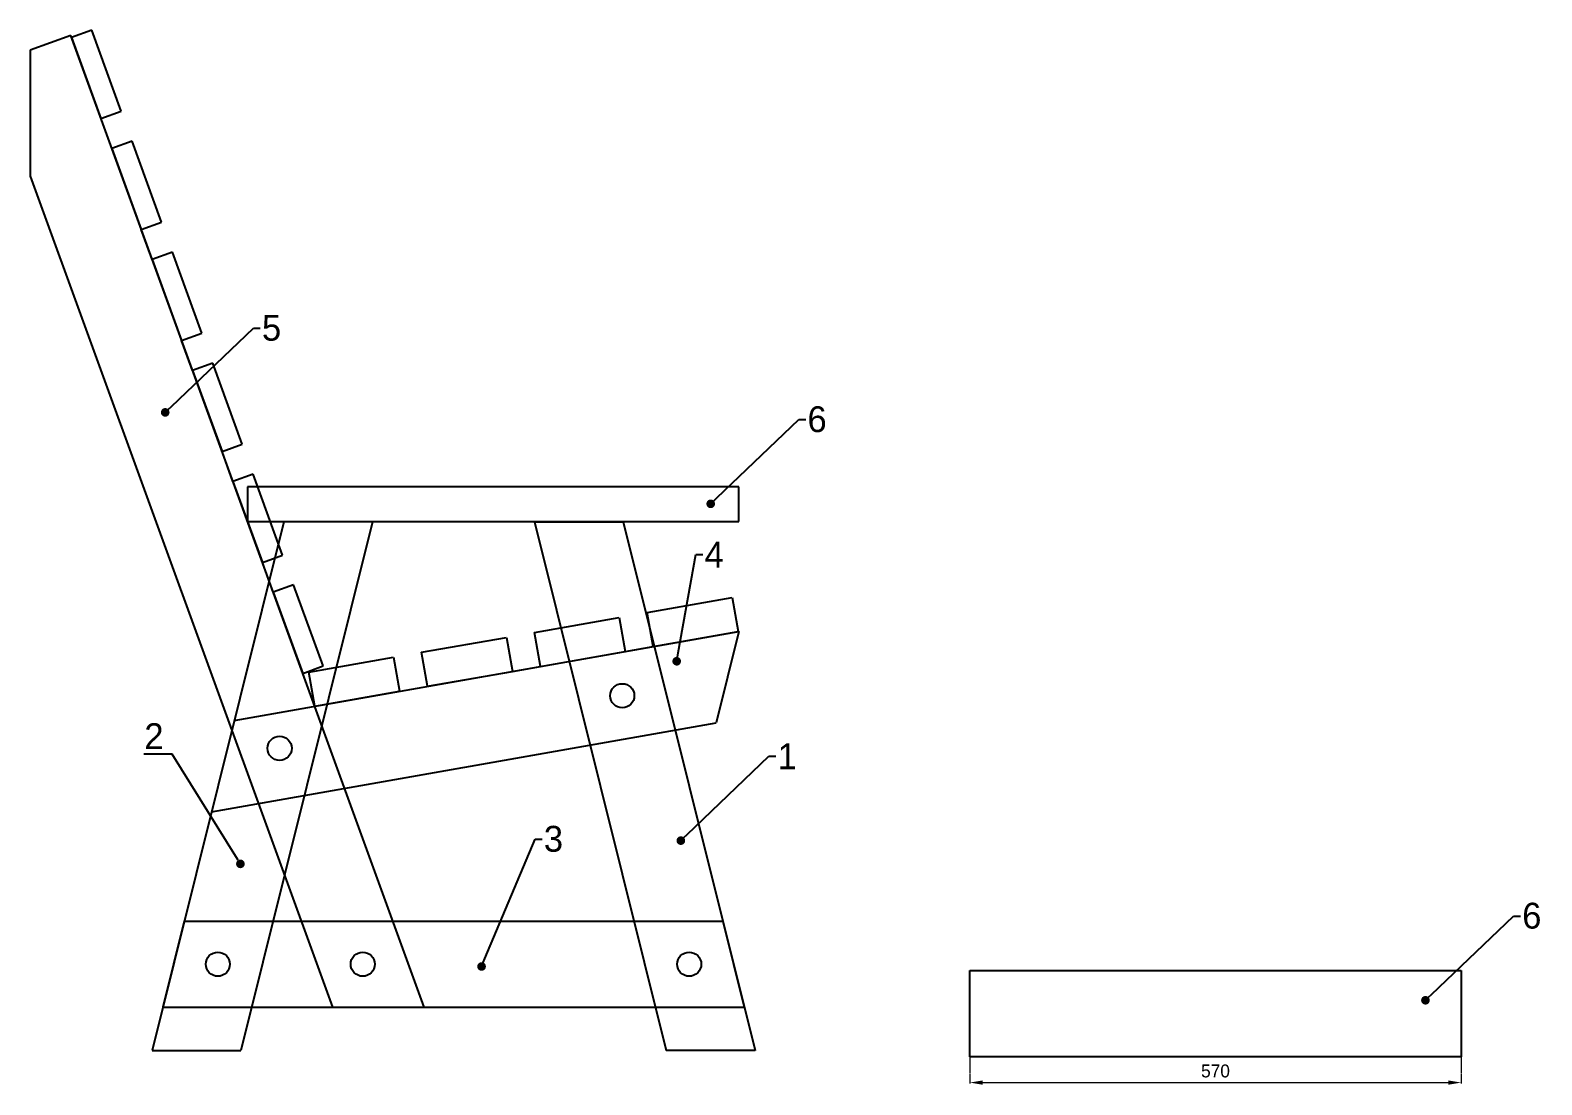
# Model space of a CAD drawing. Header units: millimetres. Extents: x 1392 to 6983, y -1265 to 1244.
# Drawn here: x 5141 to 6895, y 21 to 1244 of the extents above; entities that cross this region are included whole.
import ezdxf
from ezdxf import colors
from ezdxf.entities.mleader import LeaderData, LeaderLine
from ezdxf.math import Vec2, Vec3

# ---------------------------------------------------------------- set-up
doc = ezdxf.new("R2010")
doc.units = ezdxf.units.MM
doc.linetypes.add('Ñêðûòàÿ1', pattern=[1.190625, 0.79375, -0.396875])
doc.layers.add('annotate', color=7, linetype='Continuous')
doc.layers.add('Размер', color=7, linetype='Continuous')
doc.styles.get("Standard").update_dxf_attribs({"font": 'FreeMono.ttf'})
doc.dimstyles.new('ISO-25', dxfattribs={"dimtxt": 2.5, "dimasz": 2.5, "dimexe": 1.25, "dimexo": 0.625, "dimtad": 1, "dimtxsty": 'Standard', "dimcen": 2.5, "dimadec": 0, "dimazin": 0, "dimtfac": 1, "dimtmove": 0, "dimatfit": 3, "dimfxl": 1, "dimarcsym": 0})

# ---------------------------------------------------------------- blocks, each defined once
blk = doc.blocks.new('_Dot')
at = {"color": 0, "linetype": 'ByBlock', "lineweight": -2}
blk.add_line((-0.5, 0), (-1, 0), dxfattribs=at)
at = {"color": 0, "linetype": 'ByBlock', "const_width": 0.5}
blk.add_lwpolyline([(-0.25, 0, 1), (0.25, 0, 1)], format="xyb", close=True, dxfattribs=at)
blk = doc.blocks.new('*D189')
at = {"layer": 'Defpoints', "color": 0}
for p in [(6231.1, 53.2), (6801.6, 53.2), (6801.6, 23.2)]:
    blk.add_point(p, dxfattribs=at)
at = {"layer": 'Размер', "color": 0, "linetype": 'Ñêðûòàÿ1', "lineweight": 5}
for p, q in [((6231.1, 52.6), (6231.1, 21.9)), ((6801.6, 52.6), (6801.6, 21.9))]:
    blk.add_line(p, q, dxfattribs=at)
at = {"layer": 'Размер', "color": 0, "lineweight": 5}
blk.add_line((6246.1, 23.2), (6786.6, 23.2), dxfattribs=at)
at = {"layer": 'Размер', "color": 0}
for points in [[(6246.1, 25.7), (6246.1, 20.7), (6231.1, 23.2)], [(6786.6, 20.7), (6786.6, 25.7), (6801.6, 23.2)]]:
    blk.add_solid(points, dxfattribs=at)
at = {"layer": 'Размер', "color": 0, "insert": (6516.3, 36.6), "char_height": 15, "attachment_point": 5}
blk.add_mtext('570', dxfattribs=at)

msp = doc.modelspace()

# ---------------------------------------------------------------- linework, layer by layer
for p, q in [((5187.5, 1238.2), (5140.5, 1221.1)), ((5597.9, 110.6), (5187.5, 1238.2)), ((5211.9, 1244.4), (5188.4, 1235.8)), ((5188.4, 1235.8), (5222.6, 1141.8)), ((5246.1, 1150.4), (5211.9, 1244.4)), ((5140.5, 1221.1), (5140.5, 1074.9)), ((5222.6, 1141.8), (5246.1, 1150.4)), ((5258.7, 1115.6), (5235.2, 1107.1)), ((5235.2, 1107.1), (5269.4, 1013.1)), ((5292.9, 1021.6), (5258.7, 1115.6)), ((5140.5, 1074.9), (5491.5, 110.6)), ((5269.4, 1013.1), (5292.9, 1021.6)), ((5282.1, 978.3), (5269.4, 1013.1)), ((5305.6, 986.9), (5282.1, 978.3)), ((5339.8, 892.9), (5305.6, 986.9)), ((5282.1, 978.3), (5316.3, 884.4)), ((5316.3, 884.4), (5339.8, 892.9)), ((5328.9, 849.6), (5316.3, 884.4)), ((5352.4, 858.1), (5328.9, 849.6)), ((5328.9, 849.6), (5363.2, 755.6)), ((5386.6, 764.2), (5352.4, 858.1)), ((5363.2, 755.6), (5386.6, 764.2)), ((5375.8, 720.9), (5363.2, 755.6)), ((5399.3, 729.4), (5375.8, 720.9)), ((5375.8, 720.9), (5410, 626.9)), ((5433.5, 635.4), (5399.3, 729.4)), ((5392.7, 714.4), (5392.7, 674.4)), ((5963.2, 674.4), (5963.2, 714.4)), ((5434.8, 674), (5281.9, 60.6)), ((5537.9, 674), (5384.9, 60.6)), ((5392.7, 674.4), (5963.2, 674.4)), ((5537.9, 674), (5434.8, 674)), ((5725.9, 674), (5878.8, 60.6)), ((5725.9, 674), (5828.9, 674)), ((5828.9, 674), (5981.9, 60.6)), ((5410, 626.9), (5433.5, 635.4)), ((5422.7, 592.1), (5410, 626.9)), ((5446.2, 600.7), (5422.7, 592.1)), ((5480.4, 506.7), (5446.2, 600.7)), ((5422.7, 592.1), (5456.9, 498.1)), ((5856.7, 568.7), (5955.2, 586)), ((5955.2, 586), (5962.2, 546.6)), ((5725.8, 545.6), (5824.3, 562.9)), ((5824.3, 562.9), (5831.2, 523.5)), ((5863.7, 529.3), (5856.7, 568.7)), ((5377.4, 443.5), (5963.2, 546.8)), ((5732.7, 506.2), (5725.8, 545.6)), ((5863.7, 529.3), (5962.2, 546.6)), ((5963.2, 546.8), (5936.7, 440.6)), ((5594.8, 522.5), (5693.3, 539.8)), ((5693.3, 539.8), (5700.2, 500.4)), ((5831.2, 523.5), (5863.7, 529.3)), ((5463.8, 499.4), (5562.3, 516.7)), ((5562.3, 516.7), (5569.2, 477.3)), ((5601.7, 483.1), (5594.8, 522.5)), ((5732.7, 506.2), (5831.2, 523.5)), ((5456.9, 498.1), (5480.4, 506.7)), ((5470.8, 460), (5463.8, 499.4)), ((5601.7, 483.1), (5700.2, 500.4)), ((5700.2, 500.4), (5732.7, 506.2)), ((5470.8, 460), (5569.2, 477.3)), ((5350.9, 337.3), (5936.7, 440.6)), ((5319.3, 210.6), (5294.3, 110.6)), ((5319.3, 210.6), (5944.5, 210.6)), ((5944.5, 210.6), (5969.4, 110.6)), ((6231.1, 53.2), (6231.1, 153.2)), ((6231.1, 153.2), (6801.6, 153.2)), ((6801.6, 153.2), (6801.6, 53.2)), ((5294.3, 110.6), (5969.4, 110.6)), ((5281.9, 60.6), (5384.9, 60.6)), ((5981.9, 60.6), (5878.8, 60.6))]:
    msp.add_line(p, q)
at = {"layer": 'annotate'}
for centre in [(5827.7, 472.1), (5430, 411.1), (5358.3, 160.6), (5526.5, 160.6), (5905.4, 160.6)]:
    msp.add_circle(centre, 14, dxfattribs=at)
at = {"layer": 'Размер'}
for p, q in [((5963.2, 714.4), (5392.7, 714.4)), ((6801.6, 53.2), (6231.1, 53.2))]:
    msp.add_line(p, q, dxfattribs=at)

# ---------------------------------------------------------------- dimensions: what is measured, and where the dimension line sits
dim = msp.add_linear_dim(base=(6801.5528, 23.181), p1=(6231.1186, 53.181), p2=(6801.5528, 53.181), dimstyle='ISO-25', override={"dimtxt": 15, "dimasz": 15, "dimgap": 5, "dimdec": 0, "dimlwd": 5, "dimlwe": 5}, dxfattribs=at)
dim.commit()
dim.dimension.update_dxf_attribs({"geometry": '*D189', "text_midpoint": (6516.3357, 36.6135)})

# ---------------------------------------------------------------- leaders
ml = msp.add_multileader_mtext('Standard')
ml.set_content('5')
ml.set_leader_properties()
ml.set_arrow_properties(name='DOT')
ml.build(insert=Vec2(0, 0))
ml.multileader.update_dxf_attribs({"text_right_attachment_type": 6, "arrow_head_size": 10})
ctx = ml.context
ctx.base_point, ctx.char_height, ctx.arrow_head_size, ctx.plane_origin = Vec3(5407.5, 898.7), 30, 10, Vec3(3707.2, 535.9)
ctx.right_attachment = 6
notes = []
notes.append((ctx, [(0, (1, 1, 0), (5399.5, 898.7), (1, 0), 8, [(0, [(5297.2, 800.9)], 0, [])])]))
ctx.mtext.insert = Vec3(5409.5, 914.1)
ml = msp.add_multileader_mtext('Standard')
ml.set_content('6')
ml.set_leader_properties()
ml.set_arrow_properties(name='DOT')
ml.build(insert=Vec2(0, 0))
ml.multileader.update_dxf_attribs({"text_right_attachment_type": 6, "arrow_head_size": 10})
ctx = ml.context
ctx.base_point, ctx.char_height, ctx.arrow_head_size, ctx.plane_origin = Vec3(6040.7, 792.6), 30, 10, Vec3(4340.4, 429.8)
ctx.right_attachment = 6
notes.append((ctx, [(0, (1, 1, 0), (6032.7, 792.6), (1, 0), 8, [(0, [(5930.4, 694.8)], 0, [])])]))
ctx.mtext.insert = Vec3(6042.7, 808)
ml = msp.add_multileader_mtext('Standard')
ml.set_content('4')
ml.set_leader_properties()
ml.set_arrow_properties(name='DOT')
ml.build(insert=Vec2(0, 0))
ml.multileader.update_dxf_attribs({"text_right_attachment_type": 6, "arrow_head_size": 10})
ctx = ml.context
ctx.base_point, ctx.char_height, ctx.arrow_head_size, ctx.plane_origin = Vec3(5921.2, 635.9), 30, 10, Vec3(4300.9, 247.1)
ctx.right_attachment = 6
notes.append((ctx, [(0, (1, 1, 0), (5913.2, 635.9), (1, 0), 8, [(0, [(5890.9, 512.1)], 0, [])])]))
ctx.mtext.insert = Vec3(5923.2, 650.9)
ml = msp.add_multileader_mtext('Standard')
ml.set_content('2')
ml.set_leader_properties()
ml.set_arrow_properties(name='DOT')
ml.build(insert=Vec2(0, 0))
ml.multileader.update_dxf_attribs({"text_right_attachment_type": 6, "arrow_head_size": 10})
ctx = ml.context
ctx.base_point, ctx.char_height, ctx.arrow_head_size, ctx.plane_origin = Vec3(5209.9, 424.8), 30, 10, Vec3(3794.5, 12)
ctx.right_attachment, ctx.text_align_type = 6, 2
notes.append((ctx, [(0, (1, 1, 0), (5305.3, 404.2), (-1, 0), 8, [(0, [(5384.5, 277)], 0, [])])]))
ctx.mtext.insert, ctx.mtext.alignment = Vec3(5295.3, 440.2), 3
ml = msp.add_multileader_mtext('Standard')
ml.set_content('1')
ml.set_leader_properties()
ml.set_arrow_properties(name='DOT')
ml.build(insert=Vec2(0, 0))
ml.multileader.update_dxf_attribs({"text_right_attachment_type": 6, "arrow_head_size": 10})
ctx = ml.context
ctx.base_point, ctx.char_height, ctx.arrow_head_size, ctx.plane_origin = Vec3(6006, 401.8), 30, 10, Vec3(4305.7, 39)
ctx.right_attachment = 6
notes.append((ctx, [(0, (1, 1, 0), (5998, 401.8), (1, 0), 8, [(0, [(5895.7, 304)], 0, [])])]))
ctx.mtext.insert = Vec3(6008, 416.8)
ml = msp.add_multileader_mtext('Standard')
ml.set_content('3')
ml.set_leader_properties()
ml.set_arrow_properties(name='DOT')
ml.build(insert=Vec2(0, 0))
ml.multileader.update_dxf_attribs({"text_right_attachment_type": 6, "arrow_head_size": 10})
ctx = ml.context
ctx.base_point, ctx.char_height, ctx.arrow_head_size, ctx.plane_origin = Vec3(5734.7, 305.7), 30, 10, Vec3(4074.4, -107.1)
ctx.right_attachment = 6
notes.append((ctx, [(0, (1, 1, 0), (5726.7, 305.7), (1, 0), 8, [(0, [(5664.4, 157.9)], 0, [])])]))
ctx.mtext.insert = Vec3(5736.7, 321.1)
ml = msp.add_multileader_mtext('Standard')
ml.set_content('6')
ml.set_leader_properties()
ml.set_arrow_properties(name='DOT')
ml.build(insert=Vec2(0, 0))
ml.multileader.update_dxf_attribs({"text_right_attachment_type": 6, "arrow_head_size": 10})
ctx = ml.context
ctx.base_point, ctx.char_height, ctx.arrow_head_size, ctx.plane_origin = Vec3(6870.3, 216.5), 30, 10, Vec3(5170, -146.3)
ctx.right_attachment = 6
notes.append((ctx, [(0, (1, 1, 0), (6862.3, 216.5), (1, 0), 8, [(0, [(6760, 118.7)], 0, [])])]))
ctx.mtext.insert = Vec3(6872.3, 231.9)
for ctx, leaders in notes:
    for number, flags, end, landing, length, lines in leaders:
        leader = LeaderData()
        leader.index, (leader.has_last_leader_line, leader.has_dogleg_vector, leader.attachment_direction) = number, flags
        leader.last_leader_point, leader.dogleg_vector, leader.dogleg_length = Vec3(end), Vec3(landing), length
        for number, points, colour, breaks in lines:
            line = LeaderLine()
            line.index, line.vertices, line.color, line.breaks = number, Vec3.list(points), colors.encode_raw_color(colour), breaks
            leader.lines.append(line)
        ctx.leaders.append(leader)

doc.saveas('drawing.dxf')
